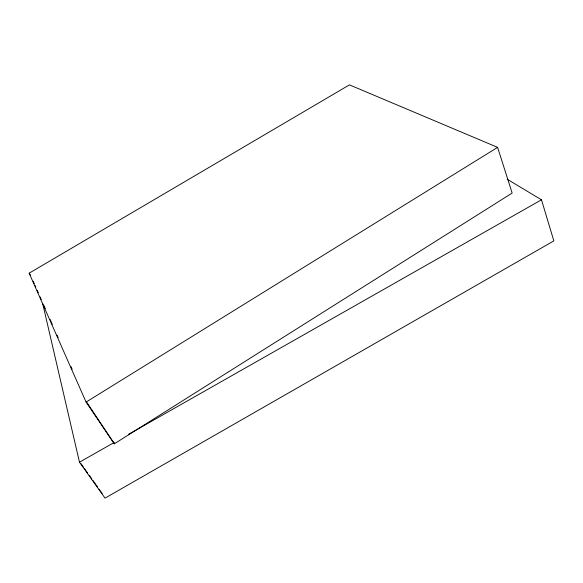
<?xml version="1.0" encoding="UTF-8"?>
<svg xmlns="http://www.w3.org/2000/svg" width="583" height="583" viewBox="0 0 583 583"><rect width="100%" height="100%" fill="white"/><g stroke="black" fill="none" stroke-linecap="round" stroke-linejoin="round"><path stroke-width="0.87" d="M114.283 443.852L512.158 193.06L497.612 147.368L349.45 84.863L29.15 273.179L86.08 402.088L114.283 443.852L113.146 441.382M86.08 402.088L497.612 147.368M507.195 179.243L541.476 199.794L553.85 240.888L105.035 498.137L79.485 462.195L114.29 442.424M128.53 434.335L541.476 199.794M80.906 463.572L83.5 467.231M84.542 468.688L87.654 473.075M89.214 475.269L91.815 478.927M92.85 480.392L97.529 486.965M99.088 489.159L102.2 493.546M112.235 440.58L86.838 402.387M29.15 273.179L30.6 275.395M33.173 281.203L34.273 283.695M35.009 285.357L35.745 287.011M37.217 290.334L38.318 292.826M40.154 296.973L41.262 299.465M43.834 305.273L45.299 308.596M50.08 319.382L52.288 324.367M57.061 335.159L58.169 337.644M71.031 366.7L72.132 369.185M42.61 303.269L79.485 462.195"/></g></svg>
